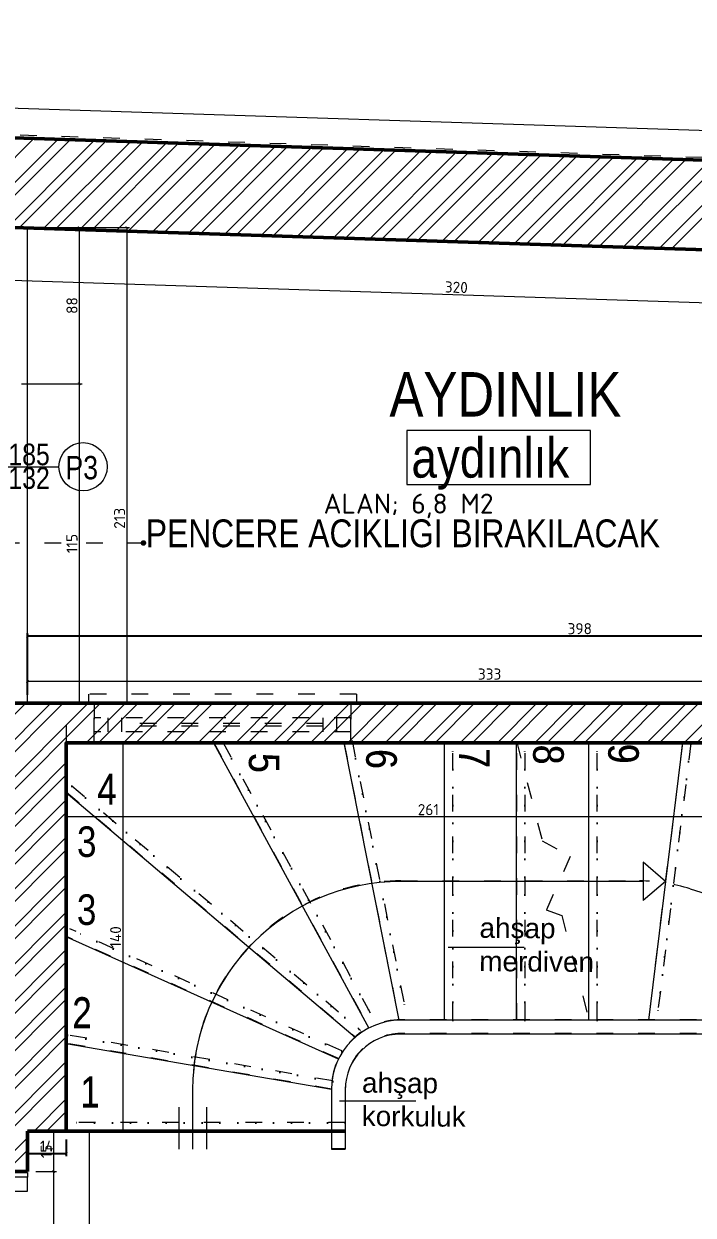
# Model space of a CAD drawing. Header units: inches. Extents: x -10121 to 9010, y 58067 to 62726.
# Drawn here: x 2287.3 to 2528.5, y 61802.7 to 62231.9 of the extents above; entities that cross this region are included whole.
import ezdxf

# ---------------------------------------------------------------- set-up
doc = ezdxf.new("R2010")
doc.units = ezdxf.units.IN
doc.linetypes.add('ACAD_ISO03W100', pattern=[30, 12, -18])
doc.linetypes.add('DOT', pattern=[6.35, 0, -6.35])
for name, color, linetype, lineweight in [('A-DUVAR 0.50', 40, 'Continuous', 50), ('A-MERDİ 0.18', 24, 'Continuous', 18), ('A-YAZI 0.09', 41, 'Continuous', 9), ('Auto-Olcu', 33, 'Continuous', 15), ('Auto-Silik_Cizgiler', 47, 'Continuous', 9), ('Auto-SilikCizgiler', 251, 'Continuous', 9), ('BACAHATCH', 8, 'Continuous', 13), ('IZLER', 62, 'DOT', 25), ('PEN', 151, 'Continuous', 20), ('PENYAZILARI', 84, 'Continuous', 20), ('TEXT', 142, 'Continuous', 20), ('yazi mekan 020', 9, 'Continuous', 20)]:
    doc.layers.add(name, color=color, linetype=linetype, lineweight=lineweight)
doc.styles.add('1-20', font='isocpeur.ttf', dxfattribs={"height": 4})
doc.styles.get("Standard").update_dxf_attribs({"font": 'arial.ttf'})
doc.styles.add('STYLE1', font='technic_.ttf')
doc.styles.add('swis721cnbt10', font='isocpeur.ttf', dxfattribs={"height": 10})
doc.styles.add('swis721cnbt20', font='swissck.ttf', dxfattribs={"height": 20})
doc.styles.add('TECHNIC', font='technic_.ttf')
doc.dimstyles.new('ölçü 1_20', dxfattribs={"dimtxt": 4, "dimasz": 1, "dimexe": 1, "dimexo": 3, "dimtad": 1, "dimdec": 0, "dimtxsty": '1-20', "dimblk": 'ARCHTICK', "dimcen": 1.5, "dimclrd": 256, "dimclre": 256, "dimclrt": 256, "dimadec": 0, "dimazin": 0, "dimtfac": 1, "dimtdec": 0, "dimtmove": 0, "dimatfit": 3, "dimldrblk": 'ARCHTICK', "dimfxl": 1, "dimlwd": -1, "dimlwe": -1, "dimarcsym": 0})

# ---------------------------------------------------------------- blocks, each defined once
blk = doc.blocks.new('_ARCHTICK')
at = {"color": 0, "linetype": 'ByBlock', "const_width": 0.15}
blk.add_lwpolyline([(-0.5, -0.5), (0.5, 0.5)], dxfattribs=at)
blk = doc.blocks.new('*D407')
at = {"layer": 'Auto-Olcu', "ltscale": 5, "transparency": 16777216}
for p, q in [((2283.42, 62155.55), (2282.87, 62138.53)), ((2603.74, 62145.17), (2603.19, 62128.14)), ((2282.9, 62139.53), (2603.22, 62129.14))]:
    blk.add_line(p, q, dxfattribs=at)
at = {"layer": 'DEFPOINTS', "color": 0, "ltscale": 5, "transparency": 16777216}
for p in [(2283.51, 62158.55), (2603.84, 62148.17), (2603.22, 62129.14)]:
    blk.add_point(p, dxfattribs=at)
at = {"layer": 'Auto-Olcu', "ltscale": 5, "transparency": 16777216}
for p, rotation in [((2282.9, 62139.53), 178.1438250045762), ((2603.22, 62129.14), 358.1438250045762)]:
    blk.add_blockref('_ARCHTICK', p, dxfattribs=dict(at, rotation=rotation))
at = {"layer": 'Auto-Olcu', "ltscale": 5, "transparency": 16777216, "insert": (2443.14, 62136.96), "char_height": 4, "attachment_point": 5, "rotation": 358.1438, "style": '1-20'}
blk.add_mtext('320', dxfattribs=at)
blk = doc.blocks.new('*D413')
at = {"layer": 'Auto-Olcu', "ltscale": 5, "transparency": 16777216}
for p, q in [((2288.61, 61990.1), (2288.61, 61995.98)), ((2621.64, 61994.98), (2288.61, 61994.98)), ((2621.64, 61990.1), (2621.64, 61995.98))]:
    blk.add_line(p, q, dxfattribs=at)
at = {"layer": 'DEFPOINTS', "color": 0, "ltscale": 5, "transparency": 16777216}
for p in [(2288.61, 61994.98), (2288.61, 61987.1), (2621.64, 61987.1)]:
    blk.add_point(p, dxfattribs=at)
at = {"layer": 'Auto-Olcu', "ltscale": 5, "transparency": 16777216, "rotation": 180}
blk.add_blockref('_ARCHTICK', (2288.61, 61994.98), dxfattribs=at)
at = {"layer": 'Auto-Olcu', "ltscale": 5, "transparency": 16777216}
blk.add_blockref('_ARCHTICK', (2621.64, 61994.98), dxfattribs=at)
at = {"layer": 'Auto-Olcu', "ltscale": 5, "transparency": 16777216, "insert": (2455.12, 61997.61), "char_height": 4, "attachment_point": 5, "style": '1-20'}
blk.add_mtext('333', dxfattribs=at)
blk = doc.blocks.new('*D415')
at = {"layer": 'Auto-Olcu', "ltscale": 5, "transparency": 16777216}
for p, q in [((2286.51, 62158.55), (2308.27, 62158.55)), ((2307.27, 62158.55), (2307.27, 62102.2)), ((2286.51, 62102.2), (2308.27, 62102.2))]:
    blk.add_line(p, q, dxfattribs=at)
at = {"layer": 'DEFPOINTS', "color": 0, "ltscale": 5, "transparency": 16777216}
for p in [(2283.51, 62158.55), (2283.51, 62102.2), (2307.27, 62102.2)]:
    blk.add_point(p, dxfattribs=at)
at = {"layer": 'Auto-Olcu', "ltscale": 5, "transparency": 16777216}
for p, rotation in [((2307.27, 62158.55), 90), ((2307.27, 62102.2), 270)]:
    blk.add_blockref('_ARCHTICK', p, dxfattribs=dict(at, rotation=rotation))
at = {"layer": 'Auto-Olcu', "ltscale": 5, "transparency": 16777216, "insert": (2304.65, 62130.38), "char_height": 4, "attachment_point": 5, "rotation": 90, "style": '1-20'}
blk.add_mtext('88', dxfattribs=at)
blk = doc.blocks.new('*D416')
at = {"layer": 'Auto-Olcu', "ltscale": 5, "transparency": 16777216}
for p, q in [((2286.51, 62102.2), (2308.27, 62102.2)), ((2307.27, 62102.2), (2307.27, 61987.1)), ((2291.61, 61987.1), (2308.27, 61987.1))]:
    blk.add_line(p, q, dxfattribs=at)
at = {"layer": 'DEFPOINTS', "color": 0, "ltscale": 5, "transparency": 16777216}
for p in [(2283.51, 62102.2), (2288.61, 61987.1), (2307.27, 61987.1)]:
    blk.add_point(p, dxfattribs=at)
at = {"layer": 'Auto-Olcu', "ltscale": 5, "transparency": 16777216}
for p, rotation in [((2307.27, 62102.2), 90), ((2307.27, 61987.1), 270)]:
    blk.add_blockref('_ARCHTICK', p, dxfattribs=dict(at, rotation=rotation))
at = {"layer": 'Auto-Olcu', "ltscale": 5, "transparency": 16777216, "insert": (2304.65, 62044.65), "char_height": 4, "attachment_point": 5, "rotation": 90, "style": '1-20'}
blk.add_mtext('115', dxfattribs=at)
blk = doc.blocks.new('*D417')
at = {"layer": 'Auto-Olcu', "ltscale": 5, "transparency": 16777216}
for p, q in [((2286.51, 62158.55), (2325.43, 62158.55)), ((2324.43, 62158.55), (2324.43, 61987.1)), ((2286.51, 61987.1), (2325.43, 61987.1))]:
    blk.add_line(p, q, dxfattribs=at)
at = {"layer": 'DEFPOINTS', "color": 0, "ltscale": 5, "transparency": 16777216}
for p in [(2283.51, 62158.55), (2283.51, 61987.1), (2324.43, 61987.1)]:
    blk.add_point(p, dxfattribs=at)
at = {"layer": 'Auto-Olcu', "ltscale": 5, "transparency": 16777216}
for p, rotation in [((2324.43, 62158.55), 90), ((2324.43, 61987.1), 270)]:
    blk.add_blockref('_ARCHTICK', p, dxfattribs=dict(at, rotation=rotation))
at = {"layer": 'Auto-Olcu', "ltscale": 5, "transparency": 16777216, "insert": (2321.81, 62053.72), "char_height": 4, "attachment_point": 5, "rotation": 90, "style": '1-20'}
blk.add_mtext('213', dxfattribs=at)
blk = doc.blocks.new('*D443')
at = {"layer": 'Auto-Olcu', "ltscale": 5, "transparency": 16777216}
for p, q in [((2291.61, 61832.89), (2299.03, 61832.89)), ((2298.03, 61832.89), (2298.03, 61818.39)), ((2291.61, 61818.39), (2299.03, 61818.39))]:
    blk.add_line(p, q, dxfattribs=at)
at = {"layer": 'DEFPOINTS', "color": 0, "ltscale": 5, "transparency": 16777216}
for p in [(2288.61, 61832.89), (2288.61, 61818.39), (2298.03, 61818.39)]:
    blk.add_point(p, dxfattribs=at)
at = {"layer": 'Auto-Olcu', "ltscale": 5, "transparency": 16777216}
for p, rotation in [((2298.03, 61832.89), 90), ((2298.03, 61818.39), 270)]:
    blk.add_blockref('_ARCHTICK', p, dxfattribs=dict(at, rotation=rotation))
at = {"layer": 'Auto-Olcu', "ltscale": 5, "transparency": 16777216, "insert": (2295.4, 61825.64), "char_height": 4, "attachment_point": 5, "rotation": 90, "style": '1-20'}
blk.add_mtext('15', dxfattribs=at)
blk = doc.blocks.new('*D444')
at = {"layer": 'Auto-Olcu', "ltscale": 5, "transparency": 16777216}
for p, q in [((2291.61, 61818.39), (2299.03, 61818.39)), ((2298.03, 61818.39), (2298.03, 61736.04)), ((2291.61, 61736.04), (2299.03, 61736.04))]:
    blk.add_line(p, q, dxfattribs=at)
at = {"layer": 'DEFPOINTS', "color": 0, "ltscale": 5, "transparency": 16777216}
for p in [(2288.61, 61818.39), (2288.61, 61736.04), (2298.03, 61736.04)]:
    blk.add_point(p, dxfattribs=at)
at = {"layer": 'Auto-Olcu', "ltscale": 5, "transparency": 16777216}
for p, rotation in [((2298.03, 61818.39), 90), ((2298.03, 61736.04), 270)]:
    blk.add_blockref('_ARCHTICK', p, dxfattribs=dict(at, rotation=rotation))
at = {"layer": 'Auto-Olcu', "ltscale": 5, "transparency": 16777216, "insert": (2295.4, 61777.21), "char_height": 4, "attachment_point": 5, "rotation": 90, "style": '1-20'}
blk.add_mtext('82', dxfattribs=at)
blk = doc.blocks.new('*D446')
at = {"layer": 'Auto-Olcu', "ltscale": 5, "transparency": 16777216}
for p, q in [((2291.61, 61832.89), (2311.86, 61832.89)), ((2310.86, 61832.89), (2310.86, 61720.89)), ((2291.61, 61720.89), (2311.86, 61720.89))]:
    blk.add_line(p, q, dxfattribs=at)
at = {"layer": 'DEFPOINTS', "color": 0, "ltscale": 5, "transparency": 16777216}
for p in [(2288.61, 61832.89), (2288.61, 61720.89), (2310.86, 61720.89)]:
    blk.add_point(p, dxfattribs=at)
at = {"layer": 'Auto-Olcu', "ltscale": 5, "transparency": 16777216}
for p, rotation in [((2310.86, 61832.89), 90), ((2310.86, 61720.89), 270)]:
    blk.add_blockref('_ARCHTICK', p, dxfattribs=dict(at, rotation=rotation))
at = {"layer": 'Auto-Olcu', "ltscale": 5, "transparency": 16777216, "insert": (2308.24, 61776.89), "char_height": 4, "attachment_point": 5, "rotation": 90, "style": '1-20'}
blk.add_mtext('112', dxfattribs=at)
blk = doc.blocks.new('*D448')
at = {"layer": 'Auto-Olcu', "ltscale": 5, "transparency": 16777216}
for p, q in [((2302.61, 61969.78), (2302.61, 61945.14)), ((2563.48, 61969.78), (2563.48, 61945.14)), ((2563.48, 61946.14), (2302.61, 61946.14))]:
    blk.add_line(p, q, dxfattribs=at)
at = {"layer": 'DEFPOINTS', "color": 0, "ltscale": 5, "transparency": 16777216}
for p in [(2302.61, 61972.78), (2563.48, 61972.78), (2302.61, 61946.14)]:
    blk.add_point(p, dxfattribs=at)
at = {"layer": 'Auto-Olcu', "ltscale": 5, "transparency": 16777216, "rotation": 180}
blk.add_blockref('_ARCHTICK', (2302.61, 61946.14), dxfattribs=at)
at = {"layer": 'Auto-Olcu', "ltscale": 5, "transparency": 16777216}
blk.add_blockref('_ARCHTICK', (2563.48, 61946.14), dxfattribs=at)
at = {"layer": 'Auto-Olcu', "ltscale": 5, "transparency": 16777216, "insert": (2433.05, 61948.77), "char_height": 4, "attachment_point": 5, "style": '1-20'}
blk.add_mtext('261', dxfattribs=at)
blk = doc.blocks.new('*D449')
at = {"layer": 'Auto-Olcu', "ltscale": 5, "transparency": 16777216}
for p, q in [((2305.61, 61972.89), (2324, 61972.89)), ((2323, 61972.89), (2323, 61832.89)), ((2305.61, 61832.89), (2324, 61832.89))]:
    blk.add_line(p, q, dxfattribs=at)
at = {"layer": 'DEFPOINTS', "color": 0, "ltscale": 5, "transparency": 16777216}
for p in [(2302.61, 61972.89), (2302.61, 61832.89), (2323, 61832.89)]:
    blk.add_point(p, dxfattribs=at)
at = {"layer": 'Auto-Olcu', "ltscale": 5, "transparency": 16777216}
for p, rotation in [((2323, 61972.89), 90), ((2323, 61832.89), 270)]:
    blk.add_blockref('_ARCHTICK', p, dxfattribs=dict(at, rotation=rotation))
at = {"layer": 'Auto-Olcu', "ltscale": 5, "transparency": 16777216, "insert": (2320.38, 61902.89), "char_height": 4, "attachment_point": 5, "rotation": 90, "style": '1-20'}
blk.add_mtext('140', dxfattribs=at)

msp = doc.modelspace()

# ---------------------------------------------------------------- hatches: boundary and pattern name
at = {"layer": 'Auto-Silik_Cizgiler'}
h = msp.add_hatch(dxfattribs=at)
h.set_pattern_fill('ANSI32', color=256)
h.set_pattern_definition([(45, (-18107.958, 83650.127), (-6.735192, 6.735192), []), (45, (-18103.468, 83650.127), (-6.735192, 6.735192), [])])
edge = h.paths.add_edge_path()
edge.add_line((2621.64, 61987.1), (2288.61, 61987.1))
edge.add_line((2288.61, 61987.1), (2267.64, 61987.1))
edge.add_line((2267.64, 61987.1), (2267.63, 61846.57))
edge.add_line((2267.63, 61846.57), (2267.64, 61846.57))
edge.add_line((2267.64, 61846.57), (2267.61, 61818.39))
edge.add_line((2267.61, 61818.39), (2288.61, 61818.39))
edge.add_line((2288.61, 61818.39), (2288.61, 61832.89))
edge.add_line((2288.61, 61832.89), (2302.61, 61832.89))
edge.add_line((2302.61, 61832.89), (2302.61, 61972.89))
edge.add_line((2302.61, 61972.89), (2563.48, 61972.89))
edge.add_line((2563.48, 61972.89), (2563.48, 61972.78))
edge.add_line((2563.48, 61972.78), (2563.61, 61827.89))
edge.add_line((2563.61, 61827.89), (2582.61, 61827.89))
edge.add_line((2582.61, 61827.89), (2582.61, 61834.85))
edge.add_line((2582.61, 61834.85), (2588.61, 61834.85))
edge.add_line((2588.61, 61834.85), (2588.61, 61845.92))
edge.add_line((2588.61, 61845.92), (2587.74, 61845.92))
edge.add_arc((2544.04, 61848.21), 43.76, 356.9998, 399.9178)
edge.add_line((2577.61, 61876.29), (2577.61, 61958.86))
edge.add_line((2577.61, 61958.86), (2621.64, 61959.12))
edge.add_line((2621.64, 61959.12), (2621.64, 61987.1))
h.paths.add_polyline_path([(2710.82, 62018.68), (2710.82, 62024.63), (2686.61, 62024.5), (2686.61, 61987.1), (2668.64, 61987.1), (2668.64, 61959.33), (2696.61, 61959.5), (2696.61, 61848.08), (2710.82, 61848.08)])

# ---------------------------------------------------------------- linework, layer by layer
at = {"layer": 'A-DUVAR 0.50'}
for p, q in [((1327.42, 62221.75), (3326.37, 62156.97)), ((2686.61, 61987.1), (2267.64, 61987.1)), ((2403.11, 61832.89), (2288.61, 61832.89))]:
    msp.add_line(p, q, dxfattribs=at)
for points in [[(2267.77, 62139.63), (2267.77, 62102.2), (2283.51, 62102.2), (2283.51, 62158.55), (2603.84, 62148.17)], [(2563.48, 61972.89), (2302.61, 61972.89), (2302.61, 61832.89)], [(2288.61, 61832.89), (2288.61, 61818.39)], [(2267.61, 61818.39), (2288.61, 61818.39)]]:
    msp.add_lwpolyline(points, dxfattribs=at)
at = {"layer": 'A-MERDİ 0.18'}
for p, q in [((2355.61, 61972.89), (2411.57, 61870.07)), ((2402.61, 61972.89), (2422.38, 61872.88)), ((2438.86, 61872.89), (2438.86, 61972.89)), ((2464.86, 61872.89), (2464.86, 61972.89)), ((2490.86, 61872.89), (2490.86, 61972.89)), ((2524.61, 61972.89), (2512.34, 61872.89)), ((2302.61, 61954.89), (2406.69, 61866.75)), ((2510.51, 61929.8), (2510.51, 61915.97)), ((2518.47, 61922.89), (2510.51, 61929.8)), ((2510.51, 61922.89), (2423.11, 61922.89)), ((2518.47, 61922.89), (2510.51, 61915.97)), ((2400.66, 61858.89), (2302.61, 61902.89)), ((2544.61, 61872.89), (2423.11, 61872.89)), ((2398.11, 61847.89), (2302.61, 61864.41)), ((2544.61, 61867.89), (2423.11, 61867.89)), ((2348.11, 61847.89), (2348.11, 61826.43)), ((2398.11, 61847.89), (2398.11, 61826.43)), ((2403.11, 61847.89), (2403.11, 61826.43)), ((2343.11, 61841.43), (2343.11, 61826.43)), ((2353.11, 61841.43), (2353.11, 61826.43))]:
    msp.add_line(p, q, dxfattribs=at)
msp.add_lwpolyline([(2398.11, 61826.43), (2403.11, 61826.43)], dxfattribs=at)
for radius in [75, 25, 20]:
    msp.add_arc((2423.11, 61847.89), radius, 90, 180, dxfattribs=at)
at = {"layer": 'A-YAZI 0.09'}
for p, q in [((2440.14, 61899.2), (2467.6, 61899.2)), ((2401.08, 61843.87), (2428.55, 61843.87))]:
    msp.add_line(p, q, dxfattribs=at)
at = {"layer": 'Auto-Silik_Cizgiler'}
for p, q in [((2241.08, 62140.72), (2290.89, 62190.53)), ((2249.71, 62140.36), (2299.59, 62190.25)), ((2254.02, 62140.19), (2303.94, 62190.11)), ((2262.65, 62139.84), (2312.64, 62189.83)), ((2285.78, 62158.48), (2316.99, 62189.68)), ((2294.48, 62158.2), (2325.69, 62189.4)), ((2298.83, 62158.06), (2330.04, 62189.26)), ((2307.53, 62157.77), (2338.74, 62188.98)), ((2311.88, 62157.63), (2343.09, 62188.84)), ((2320.58, 62157.35), (2351.78, 62188.56)), ((2324.93, 62157.21), (2356.13, 62188.42)), ((2333.63, 62156.93), (2364.83, 62188.13)), ((2337.97, 62156.79), (2369.18, 62187.99)), ((2346.67, 62156.51), (2377.88, 62187.71)), ((2351.02, 62156.37), (2382.23, 62187.57)), ((2359.72, 62156.08), (2390.93, 62187.29)), ((2364.07, 62155.94), (2395.28, 62187.15)), ((2372.77, 62155.66), (2403.97, 62186.87)), ((2377.12, 62155.52), (2408.32, 62186.73)), ((2385.82, 62155.24), (2417.02, 62186.44)), ((2390.16, 62155.1), (2421.37, 62186.3)), ((2398.86, 62154.81), (2430.07, 62186.02)), ((2403.21, 62154.67), (2434.42, 62185.88)), ((2411.91, 62154.39), (2443.12, 62185.6)), ((2416.26, 62154.25), (2447.47, 62185.46)), ((2424.96, 62153.97), (2456.16, 62185.17)), ((2429.31, 62153.83), (2460.51, 62185.03)), ((2438.01, 62153.55), (2469.21, 62184.75)), ((2442.36, 62153.41), (2473.56, 62184.61)), ((2451.05, 62153.12), (2482.26, 62184.33)), ((2455.4, 62152.98), (2486.61, 62184.19)), ((2464.1, 62152.7), (2495.31, 62183.91)), ((2468.45, 62152.56), (2499.66, 62183.77)), ((2477.15, 62152.28), (2508.35, 62183.48)), ((2481.5, 62152.14), (2512.7, 62183.34)), ((2490.2, 62151.85), (2521.4, 62183.06)), ((2494.55, 62151.71), (2525.75, 62182.92)), ((2503.24, 62151.43), (2534.45, 62182.64)), ((2507.59, 62151.29), (2538.8, 62182.5)), ((2516.29, 62151.01), (2547.5, 62182.21)), ((2520.64, 62150.87), (2551.85, 62182.07))]:
    msp.add_line(p, q, dxfattribs=at)
at = {"layer": 'Auto-SilikCizgiler', "color": 1, "linetype": 'ACAD_ISO03W100', "ltscale": 0.5, "true_color": 0xe60000}
for p, q in [((3326.37, 62157.52), (1327.6, 62223.3)), ((2683.84, 62145.77), (2283.54, 62158.75)), ((2407.13, 61990.4), (2310.6, 61990.4)), ((2302.63, 61987.29), (2288.63, 61987.29)), ((2302.63, 61973.08), (2302.63, 61987.29)), ((2312.63, 61972.97), (2312.63, 61987.4)), ((2312.63, 61987.4), (2312.63, 61972.97)), ((2312.63, 61972.97), (2312.63, 61987.4)), ((2312.63, 61972.97), (2312.63, 61987.4)), ((2312.63, 61987.4), (2405.1, 61987.4)), ((2584.16, 61987.4), (2405.1, 61987.4)), ((2405.1, 61987.4), (2405.1, 61972.97)), ((2405.1, 61972.97), (2405.1, 61987.4)), ((2312.63, 61972.97), (2302.63, 61972.97)), ((2355.63, 61973.08), (2411.59, 61870.26)), ((2359.04, 61973.08), (2414.23, 61871.69)), ((2402.63, 61973.08), (2422.4, 61873.07)), ((2563.51, 61972.95), (2405.1, 61972.97)), ((2405.57, 61973.66), (2425.35, 61873.65)), ((2438.88, 61873.08), (2438.88, 61973.08)), ((2441.88, 61873.08), (2441.88, 61973.08)), ((2464.88, 61873.08), (2464.88, 61973.08)), ((2467.88, 61873.08), (2467.88, 61973.08)), ((2490.88, 61873.08), (2490.88, 61973.08)), ((2493.88, 61873.08), (2493.88, 61973.08)), ((2524.63, 61973.08), (2512.36, 61873.08)), ((2527.61, 61972.72), (2515.34, 61872.72)), ((2302.63, 61955.08), (2406.72, 61866.94)), ((2304.57, 61957.37), (2408.66, 61869.23)), ((2400.68, 61859.08), (2302.63, 61903.08)), ((2401.91, 61861.82), (2303.86, 61905.82)), ((2544.63, 61873.08), (2423.13, 61873.08)), ((2398.13, 61848.08), (2302.63, 61864.6)), ((2398.64, 61851.04), (2303.14, 61867.56)), ((2544.63, 61868.08), (2423.13, 61868.08)), ((2348.13, 61848.08), (2348.13, 61833.08)), ((2398.13, 61848.08), (2398.13, 61833.08)), ((2403.13, 61848.08), (2403.13, 61833.08)), ((2343.13, 61841.62), (2343.13, 61826.62)), ((2348.13, 61841.62), (2348.13, 61826.62)), ((2353.13, 61841.62), (2353.13, 61826.62)), ((2398.13, 61841.62), (2398.13, 61826.62)), ((2403.13, 61841.62), (2403.13, 61826.62)), ((2403.13, 61836.08), (2302.63, 61836.08)), ((2288.63, 61818.58), (2288.63, 61833.08)), ((2288.63, 61833.08), (2288.63, 61816.3)), ((2398.13, 61833.08), (2302.63, 61833.08))]:
    msp.add_line(p, q, dxfattribs=at)
for points in [[(2279.71, 62044.84), (2330.4, 62044.84)], [(2310.6, 61990.4), (2310.6, 61987.4)], [(2407.13, 61990.4), (2407.13, 61987.4)], [(2267.63, 61987.29), (2288.63, 61987.29)], [(2312.63, 61987.4), (2302.63, 61987.4)], [(2405.1, 61987.4), (2405.1, 61972.97)], [(2312.63, 61976.79), (2312.63, 61981.79)], [(2405.1, 61981.79), (2312.63, 61981.79)], [(2317.63, 61976.79), (2317.63, 61981.79)], [(2322.63, 61976.79), (2322.63, 61981.79)], [(2395.1, 61976.79), (2395.1, 61981.79)], [(2400.1, 61976.79), (2400.1, 61981.79)], [(2405.1, 61976.79), (2405.1, 61981.79)], [(2405.1, 61976.79), (2405.1, 61981.79)], [(2405.1, 61976.79), (2312.63, 61976.79)], [(2395.1, 61979.79), (2322.63, 61979.79)], [(2395.1, 61978.79), (2322.63, 61978.79)], [(2302.63, 61973.08), (2302.63, 61833.08), (2288.63, 61833.08)], [(2405.1, 61972.97), (2312.63, 61972.97)], [(2464.88, 61973.08), (2474.11, 61937.58)], [(2474.11, 61937.58), (2484.21, 61931.86), (2475.55, 61912.62), (2481.11, 61910.67)], [(2481.11, 61910.67), (2490.88, 61873.08)], [(2398.13, 61826.62), (2403.13, 61826.62)], [(2288.58, 61816.3), (2267.63, 61816.28)], [(2267.63, 61816.28), (2267.63, 61811.28), (2288.63, 61811.28), (2288.63, 61816.3), (2267.63, 61816.28)]]:
    msp.add_lwpolyline(points, dxfattribs=at)
at = {"layer": 'Auto-SilikCizgiler', "color": 1, "linetype": 'ACAD_ISO03W100', "ltscale": 0.5, "true_color": 0xe60000, "const_width": 1}
msp.add_lwpolyline([(2329.9, 62044.84, 1), (2330.9, 62044.84, 1)], format="xyb", close=True, dxfattribs=at)
at = {"layer": 'Auto-SilikCizgiler', "color": 1, "linetype": 'ACAD_ISO03W100', "ltscale": 0.5, "true_color": 0xe60000}
msp.add_lwpolyline([(2423.13, 61923.08), (2509.11, 61923.08, -0.077711), (2527.43, 61920.22), (2556.18, 61911)], format="xyb", dxfattribs=at)
for radius in [75, 25, 20]:
    msp.add_arc((2423.13, 61848.08), radius, 90, 180, dxfattribs=at)
at = {"layer": 'BACAHATCH'}
msp.add_line((3326.37, 62167.6), (1342.96, 62231.88), dxfattribs=at)
at = {"layer": 'IZLER'}
for p, q in [((2359.02, 61972.89), (2414.2, 61871.5)), ((2405.55, 61973.47), (2425.32, 61873.46)), ((2441.86, 61872.89), (2441.86, 61972.89)), ((2467.86, 61872.89), (2467.86, 61972.89)), ((2493.86, 61872.89), (2493.86, 61972.89)), ((2527.58, 61972.52), (2515.31, 61872.52)), ((2304.55, 61957.18), (2408.63, 61869.04)), ((2401.89, 61861.63), (2303.83, 61905.63)), ((2398.62, 61850.84), (2303.12, 61867.37)), ((2403.11, 61835.89), (2302.61, 61835.89))]:
    msp.add_line(p, q, dxfattribs=at)
at = {"layer": 'PEN'}
msp.add_line((2288.61, 61987.1), (2288.61, 62158.39), dxfattribs=at)
at = {"layer": 'PENYAZILARI'}
msp.add_line((2281, 62072.3), (2299.94, 62072.3), dxfattribs=at)
msp.add_circle((2308.64, 62072.3), 8.7, dxfattribs=at)
at = {"layer": 'yazi mekan 020'}
msp.add_lwpolyline([(2425.36, 62065.93), (2491.42, 62065.93), (2491.42, 62085.31), (2425.36, 62085.31)], close=True, dxfattribs=at)

# ---------------------------------------------------------------- texts
at = {"layer": 'A-YAZI 0.09', "char_height": 7.2, "width": 66.5594, "attachment_point": 1, "rotation": 359.5216}
for s, insert in [('ahşap\\Pmerdiven', (2451.52, 61909.8)), ('ahşap\\Pkorkuluk', (2409.18, 61854.01))]:
    msp.add_mtext(s, dxfattribs=dict(at, insert=insert))
at = {"layer": 'Auto-SilikCizgiler', "color": 1, "linetype": 'ACAD_ISO03W100', "ltscale": 0.5, "true_color": 0xe60000}
for s, height, style, p in [('AYDINLIK', 16, 'STYLE1', (2419.06, 62090.39)), (' PENCERE ACIKLIGI BIRAKILACAK', 10, 'TECHNIC', (2328.08, 62043.32)), ('4', 11, 'STYLE1', (2313.78, 61950.69)), ('3', 11, 'STYLE1', (2306.47, 61931.73)), ('2', 11, 'STYLE1', (2304.78, 61870.19)), ('1', 11, 'STYLE1', (2307.65, 61841.63))]:
    msp.add_text(s, height=height, dxfattribs=dict(at, style=style)).set_placement(p)
at = {"layer": 'Auto-SilikCizgiler', "color": 1, "linetype": 'ACAD_ISO03W100', "ltscale": 0.5, "true_color": 0xe60000, "style": 'STYLE1'}
for s, p in [('8', (2470.84, 61972.19)), ('9', (2497.89, 61972.51)), ('5', (2368.42, 61969.19)), ('6', (2410.69, 61970.6)), ('7', (2444.12, 61970.91))]:
    msp.add_text(s, height=11, rotation=270, dxfattribs=at).set_placement(p)
at = {"layer": 'PENYAZILARI', "style": 'STYLE1'}
for s, height, p in [('185', 7.8, (2281.74, 62072.84)), ('P3', 8.4, (2302.27, 62067.78)), ('132', 7.8, (2281.74, 62064.33))]:
    msp.add_text(s, height=height, dxfattribs=at).set_placement(p)
at = {"layer": 'TEXT', "style": 'STYLE1'}
for s, p in [('8', (2470.82, 61972)), ('9', (2497.87, 61972.31)), ('5', (2368.4, 61968.99)), ('6', (2410.66, 61970.41)), ('7', (2444.1, 61970.72))]:
    msp.add_text(s, height=11, rotation=270, dxfattribs=at).set_placement(p)
for s, p in [('4', (2313.76, 61950.5)), ('3', (2306.44, 61907.24)), ('2', (2304.75, 61869.99)), ('1', (2307.63, 61841.44))]:
    msp.add_text(s, height=11, dxfattribs=at).set_placement(p)
at = {"layer": 'yazi mekan 020', "style": 'swis721cnbt20'}
msp.add_text('aydınlık', height=14.4, dxfattribs=at).set_placement((2426.97, 62068.38))
at = {"layer": 'yazi mekan 020', "insert": (2425.92, 62062.62), "char_height": 7.2, "attachment_point": 2, "style": 'swis721cnbt10'}
msp.add_mtext('ALAN; 6,8 M2', dxfattribs=at)

# ---------------------------------------------------------------- dimensions: what is measured, and where the dimension line sits
at = {"layer": 'Auto-Olcu', "ltscale": 5}
dim = msp.add_aligned_dim(p1=(2283.51, 62158.55), p2=(2603.84, 62148.17), distance=-19.04, dimstyle='ölçü 1_20', dxfattribs=at)
dim.commit()
dim.dimension.update_dxf_attribs({"geometry": '*D407', "text_midpoint": (2443.14, 62136.96)})
dim = msp.add_aligned_dim(p1=(2283.51, 62158.55), p2=(2283.51, 62102.2), distance=23.76, text='88', dimstyle='ölçü 1_20', dxfattribs=at)
dim.commit()
dim.dimension.update_dxf_attribs({"geometry": '*D415', "text_midpoint": (2304.65, 62130.38)})
dim = msp.add_linear_dim(base=(2324.43, 61987.1), p1=(2283.51, 62158.55), p2=(2283.51, 61987.1), angle=270, text='213', dimstyle='ölçü 1_20', dxfattribs=at)
dim.commit()
dim.dimension.update_dxf_attribs({"geometry": '*D417', "text_midpoint": (2324.43, 62053.72), "dimtype": 161})
for base, p1, p2, picture, middle in [((2307.27, 61987.1), (2283.51, 62102.2), (2288.61, 61987.1), '*D416', (2304.65, 62044.65)), ((2323, 61832.89), (2302.61, 61972.89), (2302.61, 61832.89), '*D449', (2320.38, 61902.89)), ((2298.02977184, 61818.38799293), (2288.6066976, 61832.88799293), (2288.6066976, 61818.38799293), '*D443', (2295.40477184, 61825.63799293)), ((2310.86, 61720.89), (2288.61, 61832.89), (2288.61, 61720.89), '*D446', (2308.24, 61776.89)), ((2298.03, 61736.04), (2288.61, 61818.39), (2288.61, 61736.04), '*D444', (2295.4, 61777.21))]:
    dim = msp.add_linear_dim(base=base, p1=p1, p2=p2, angle=90, dimstyle='ölçü 1_20', dxfattribs=at)
    dim.commit()
    dim.dimension.update_dxf_attribs({"geometry": picture, "text_midpoint": middle})
for base, p1, p2 in [((2686.61, 62011.33), (2288.61, 61987.1), (2686.61, 61987.1)), ((2302.61, 61824.89), (2288.61, 61832.89), (2302.61, 61832.89))]:
    msp.add_linear_dim(base=base, p1=p1, p2=p2, dimstyle='ölçü 1_20', dxfattribs=at).render()
for base, p1, p2, picture, middle in [((2288.61, 61994.98), (2621.64, 61987.1), (2288.61, 61987.1), '*D413', (2455.12, 61997.61)), ((2302.61, 61946.14), (2563.48, 61972.78), (2302.61, 61972.78), '*D448', (2433.05, 61948.77))]:
    dim = msp.add_linear_dim(base=base, p1=p1, p2=p2, dimstyle='ölçü 1_20', dxfattribs=at)
    dim.commit()
    dim.dimension.update_dxf_attribs({"geometry": picture, "text_midpoint": middle})

doc.saveas('drawing.dxf')
